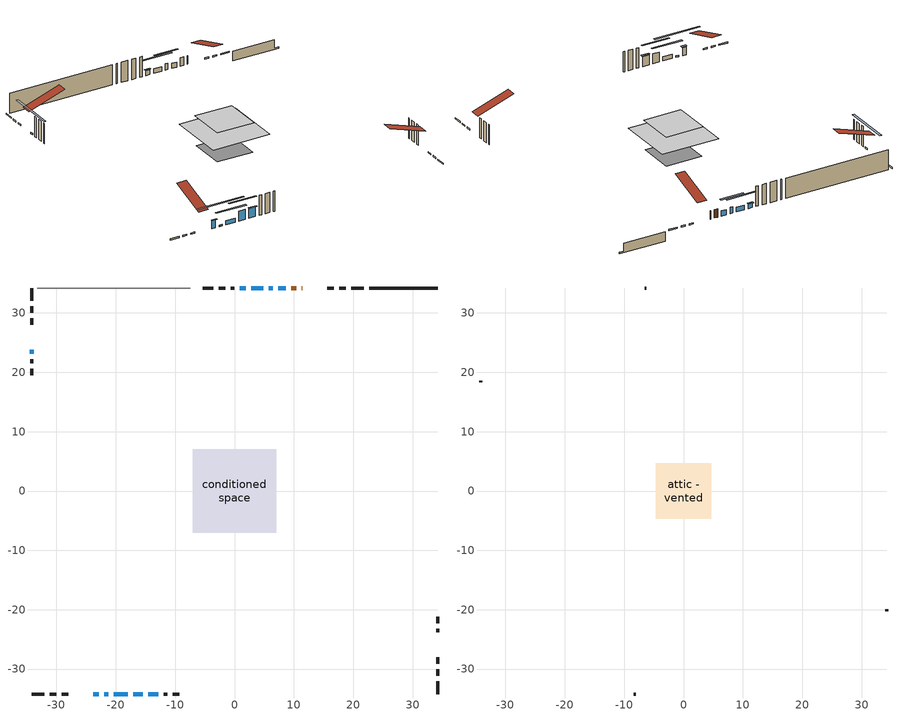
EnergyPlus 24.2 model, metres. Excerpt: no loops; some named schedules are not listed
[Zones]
conditioned space
 floor othersidecoefficients (Floor1 construction): -1.87,-1.87 -1.87,1.87 1.87,1.87 1.87,-1.87 z0.53
 floor adiabatic (AdiabaticFloorConstruction): -7.07,-7.07 -7.07,7.07 7.07,7.07 7.07,-7.07 z2.97
 floor foundation (Slab1 construction): -4.44,-4.44 -4.44,4.44 4.44,4.44 4.44,-4.44 z-1.76
 wall outside (RimJoist1 construction): 21.81,34.21 19.66,34.21 / -34.21,-34.21 -32.06,-34.21 / -34.21,34.21 -34.21,32.06 / 34.21,-34.21 34.21,-32.06 z0.53:0.83
 wall outside (RimJoist2 construction): 18.73,34.21 17.66,34.21 / -31.13,-34.21 -30.05,-34.21 / -34.21,31.13 -34.21,30.05 / 34.21,-31.13 34.21,-30.05 z0.53:0.83
 wall outside (RimJoist3 construction): 16.73,34.21 15.65,34.21 / -29.12,-34.21 -28.05,-34.21 / -34.21,29.12 -34.21,28.05 / 34.21,-29.12 34.21,-28.05 z0.53:0.83
 wall outside (AdiabaticWallConstruction 1): 11.42,34.21 11.31,34.21 / 10.38,34.21 9.52,34.21 z0.53:2.56
 wall outside (AdiabaticWallConstruction): 8.6,34.21 7.34,34.21 z0.53:1.75; -23.81,-34.21 -22.9,-34.21 z0.53:2.41; -21.97,-34.21 -21.25,-34.21 / -34.21,23.81 -34.21,23.1 z0.53:0.89; 6.41,34.21 5.8,34.21 z0.53:2.06; 4.87,34.21 2.84,34.21 / 1.91,34.21 0.89,34.21 z0.53:1.65; -20.33,-34.21 -17.99,-34.21 z0.53:1.5; -17.06,-34.21 -15.44,-34.21 / -14.51,-34.21 -12.88,-34.21 z0.53:2.92
 wall outside (Wall1 construction): -0.03,34.21 -0.65,34.21 / -11.96,-34.21 -11.34,-34.21 / -34.21,22.17 -34.21,21.55 / 34.21,-23.81 34.21,-23.19 z0.53:5.41
 wall outside (Wall2 construction): -1.58,34.21 -2.67,34.21 / -10.41,-34.21 -9.32,-34.21 / -34.21,20.62 -34.21,19.53 / 34.21,-22.27 34.21,-21.17 z0.53:5.41
 wall foundation (FoundationWall1 construction): 22.74,34.21,-1.76 22.74,34.21,0.53 33.06,34.21,0.53 33.06,34.21,-1.43 34.21,34.21,-1.43 34.21,34.21,-1.76
 wall othersidecoefficients (Wall3 construction): -3.6,34.21 -5.31,34.21 z0.53:5.41
 wall adiabatic (Wall5 construction): -7.48,34.21 -33.28,34.21 z0.53:5.41
 window (WindowConstruction 7): 8.6,34.21 7.34,34.21 z0.53:1.75
 window (WindowConstruction 6): -23.81,-34.21 -22.9,-34.21 z0.53:2.41
 window (WindowConstruction 8): -21.97,-34.21 -21.26,-34.21 z0.53:0.89
 window (WindowConstruction 9): -34.21,23.81 -34.21,23.1 z0.53:0.89
 window (WindowConstruction): 6.41,34.21 5.8,34.21 z0.53:2.05
 window (WindowConstruction 1): 4.87,34.21 2.84,34.21 z0.53:1.65
 window (WindowConstruction 2): -20.33,-34.21 -17.99,-34.21 z0.53:1.5
 window (WindowConstruction 3): -17.06,-34.21 -15.44,-34.21 z0.53:2.92
 window (WindowConstruction 4): 1.91,34.21 0.89,34.21 z0.53:1.65
 window (WindowConstruction 5): -14.51,-34.21 -12.89,-34.21 z0.53:2.92
 door (Door): 11.41,34.21 11.31,34.21 z0.53:2.56
 door (Door 1): 10.38,34.21 9.52,34.21 z0.53:2.56
 ceiling adiabatic (AdiabaticFloorConstruction): 7.07,-7.07 7.07,7.07 -7.07,7.07 -7.07,-7.07 z2.97
attic - vented
 floor to conditioned space (Floor2 construction Reversed): -4.64,-4.64 -4.64,4.64 4.64,4.64 4.64,-4.64 z5.41
 wall outside (Wall4 construction): -6.24,34.21 -6.55,34.21 / -8.39,-34.21 -8.08,-34.21 / -34.21,18.6 -34.21,18.3 / 34.21,-20.24 34.21,-19.94 z0.53:5.41
 roof outside (Roof1 construction): 12.34,34.21,5.41 12.34,25.18,8.42 14.72,25.18,8.42 14.72,34.21,5.41; -24.74,-34.21,5.41 -24.74,-25.18,8.42 -27.12,-25.18,8.42 -27.12,-34.21,5.41; -34.21,24.74,5.41 -25.18,24.74,8.42 -25.18,27.12,8.42 -34.21,27.12,5.41; 34.21,-24.74,5.41 25.18,-24.74,8.42 25.18,-27.12,8.42 34.21,-27.12,5.41
shading: -22.7,-34.21 -24.01,-34.21 -24.01,-34.62 -22.7,-34.62 z2.61; -15.88,-34.21 -27.35,-34.21 -27.35,-34.62 -15.88,-34.62 z6.27; -34.21,17.72 -34.21,29.19 -34.62,29.19 -34.62,17.72 z6.27; 3.16,34.21 9.05,34.21 9.05,34.62 3.16,34.62 z4.69; 0.2,34.21 7.51,34.21 7.51,34.62 0.2,34.62 z4.29; -15.35,-34.21 -22.97,-34.21 -22.97,-34.62 -15.35,-34.62 z4.14; -12.8,-34.21 -19.7,-34.21 -19.7,-34.62 -12.8,-34.62 z5.56; 0.69,34.21 2.11,34.21 2.11,34.62 0.69,34.62 z1.85; -12.68,-34.21 -14.71,-34.21 -14.71,-34.62 -12.68,-34.62 z3.12
[Building]
Building 1: Terrain=Suburbs
[Site:Location]
Toronto City Centre_ON: Latitude {deg}=43.63; Longitude {deg}=-79.39; Time Zone {hr}=-5; Elevation {m}=77; Keep Site Location Information=Yes
[Site:GroundTemperature:Shallow]
5.01852, 3.26908, 3.12898, 3.95918, 7.29196, 10.6092, 13.4851, 15.3069, 15.4617, 13.9799, 11.1774, 7.9619
[Site:WaterMainsTemperature]
Calculation Method=Schedule; Temperature Schedule=mains temperature schedule
[Material] Roughness=Rough; Thermal Absorptance=0.9
Name | Thickness {m} | Conductivity {W/m-K} | Density {kg/m3} | Specific Heat {J/kg-K} | Solar Absorptance | Visible Absorptance
asphalt or fiberglass shingles | 0.00635 | 0.162714 | 1121.4 | 1465.45 | 0.4 | 0.4
ceiling loosefill ins | 0.169333 | 0.0480833 | 16.02 | 1046.75 | 0.7 | 0.7
ceiling stud and cavity | 0.1397 | 0.149975 | 65.682 | 1177.47 | 0.7 | 0.7
concrete 4.0 in. | 0.1016 | 1.803125 | 2242.8 | 837.4 | 0.7 | 0.7
concrete 8.0 in. | 0.2032 | 1.803125 | 2242.8 | 837.4 | 0.7 | 0.7
door material | 0.04445 | 0.0451087 | 512.64 | 1214.23 | 0.7 | 0.7
door material 1 | 0.04445 | 0.053851 | 512.64 | 1214.23 | 0.7 | 0.7
exterior vertical ins | 0.00964857 | 0.029427 | 32.04 | 1214.23 | 0.7 | 0.7
floor covering | 0.0127 | 0.0433444 | 54.468 | 1339.84 | 0.6 | 0.6
floor rigid ins; wall rigid ins | 0.512978 | 0.029427 | 32.04 | 1214.23 | 0.7 | 0.7
floor stud and cavity | 0.1397 | 0.0970018 | 92.3553 | 1139.71 | 0.7 | 0.7
floor stud and cavity 1 | 0.1397 | 1.75129 | 37.0049 | 1207.88 | 0.7 | 0.7
furniture material conditioned space 1 | 0.1524 | 0.115458 | 640.8 | 1214.23 | 0.6 | 0.6
gypsum board | 0.0127 | 0.160291 | 801 | 837.4 | 0.6 | 0.6
gypsum board 1 | 0.0127 | 0.160291 | 801 | 837.4 | 0.7 | 0.7
osb sheathing 0.5 in. | 0.0127 | 0.115458 | 512.64 | 1214.23 | 0.7 | 0.7
osb sheathing 0.5 in. 1 | 0.0127 | 0.115458 | 512.64 | 1214.23 | 0.4 | 0.4
osb sheathing 0.75 in. | 0.01905 | 0.115458 | 512.64 | 1214.23 | 0.7 | 0.7
osb sheathing 2.0 in. | 0.0508 | 0.115458 | 512.64 | 1214.23 | 0.7 | 0.7
rim joist rigid ins | 0.051816 | 0.029427 | 32.04 | 1214.23 | 0.7 | 0.7
rim joist stud and cavity | 0.0508 | 0.278529 | 125.044 | 1163.47 | 0.6 | 0.6
rim joist stud and cavity 1 | 0.0508 | 0.341098 | 125.044 | 1163.47 | 0.6 | 0.6
rim joist stud and cavity 2 | 0.0508 | 0.107068 | 50.32683 | 1063.81 | 0.6 | 0.6
slab rigid ins | 0.0378081 | 0.029427 | 32.04 | 1214.23 | 0.7 | 0.7
wall stud and cavity | 0.1397 | 0.0864253 | 139.0536 | 1170.24 | 0.7 | 0.7
wall stud and cavity 1 | 0.1397 | 0.0852184 | 139.0536 | 1170.24 | 0.7 | 0.7
wall stud and cavity 2 | 0.1397 | 0.109957 | 139.0536 | 1170.24 | 0.7 | 0.7
wall stud and cavity 3 | 0.0889 | 6.9971 | 50.32683 | 1063.81 | 0.6 | 0.6
wall stud and cavity 4 | 0.1397 | 0.0775132 | 139.0536 | 1170.24 | 0.7 | 0.7
wall stud and cavity 5 | 0.0889 | 0.380278 | 52.3479 | 1209.89 | 0.7 | 0.7
wall stud and cavity 6 | 0.0889 | 0.391764 | 83.0341 | 1211.67 | 0.7 | 0.7
wood siding | 0.0254 | 0.102417 | 544.68 | 1172.36 | 0.4 | 0.4
wood siding 1 | 0.00254 | 0.102417 | 544.68 | 1172.36 | 0.4 | 0.4
wood siding 2; wood siding 3; wood siding 4 | 0.0254 | 0.102417 | 544.68 | 1172.36 | 0.7 | 0.7
[WindowMaterial:SimpleGlazingSystem]
Name | U-Factor {W/m2-K} | Solar Heat Gain Coefficient
WindowMaterial | 2.961077 | 0.63
WindowMaterial 1 | 2.93382 | 0.65
WindowMaterial 2 | 2.93496 | 0.65
WindowMaterial 3 | 2.88329 | 0.7
WindowMaterial 4 | 2.921331 | 0.67
WindowMaterial 5 | 2.91963 | 0.67
WindowMaterial 6 | 3.04398 | 0.53
[Construction]
AdiabaticFloorConstruction: floor stud and cavity 1, floor rigid ins, osb sheathing 0.75 in., floor covering
AdiabaticWallConstruction: wood siding 3, wall rigid ins, wall stud and cavity 5, gypsum board
AdiabaticWallConstruction 1: wood siding 4, wall rigid ins, wall stud and cavity 5, gypsum board
Door: door material
Door 1: door material 1
Floor1 construction: floor stud and cavity, osb sheathing 0.75 in., floor covering
Floor2 construction Reversed: gypsum board, ceiling stud and cavity, ceiling loosefill ins
FoundationWall1 construction: concrete 8.0 in., gypsum board 1
furniture construction conditioned space 1: furniture material conditioned space 1
PartitionWallConstruction: gypsum board, wall stud and cavity 6, gypsum board
RimJoist1 construction: wood siding 2, rim joist rigid ins, osb sheathing 2.0 in., rim joist stud and cavity
RimJoist2 construction: wood siding 2, rim joist rigid ins, osb sheathing 2.0 in., rim joist stud and cavity 1
RimJoist3 construction: wood siding 2, rim joist stud and cavity 2
Roof1 construction: asphalt or fiberglass shingles
Slab1 construction: slab rigid ins, concrete 4.0 in.
Wall1 construction: wood siding, osb sheathing 0.5 in., wall stud and cavity, gypsum board
Wall2 construction: wood siding, osb sheathing 0.5 in., wall stud and cavity 1, gypsum board
Wall3 construction: osb sheathing 0.5 in. 1, wall stud and cavity 2, gypsum board
Wall4 construction: wood siding 1, wall stud and cavity 3
Wall5 construction: osb sheathing 0.5 in. 1, wall stud and cavity 4, gypsum board
WindowConstruction: WindowMaterial
WindowConstruction 1; WindowConstruction 4: WindowMaterial 1
WindowConstruction 2: WindowMaterial 2
WindowConstruction 3; WindowConstruction 5: WindowMaterial 3
WindowConstruction 6: WindowMaterial 4
WindowConstruction 7: WindowMaterial 5
WindowConstruction 8; WindowConstruction 9: WindowMaterial 6
[Zone] Multiplier=1; Part of Total Floor Area=Yes
Name | Volume {m3}
attic - vented | 42.0263
conditioned space | 663.8
[Space]
Name | Zone | Volume {m3}
attic - vented 1 | attic - vented | 42.0263
conditioned space 1 | conditioned space | 663.8
[ZoneInfiltration:EffectiveLeakageArea]
infil attic - vented 1: Zone or Space=attic - vented 1; Schedule=Always On Discrete; Effective Air Leakage Area {cm2}=3620.63; Stack Coefficient=0.000548481; Wind Coefficient=1.58234e-05
[ZoneMixing]
whole house fan mix: Zone or Space=attic - vented; Schedule=Always On Continuous; Design Flow Rate Calculation Method=Flow/Zone; Design Flow Rate {m3/s}=0; Source Zone or Space=conditioned space
[SurfaceProperty:OtherSideCoefficients]
other non-freezing space: Combined Convective/Radiative Film Coefficient {W/m2-K}=8.35; Constant Temperature Coefficient=1; External Dry-Bulb Temperature Coefficient=0; Ground Temperature Coefficient=0; Wind Speed Coefficient=0; Zone Air Temperature Coefficient=0; Constant Temperature Schedule=other non-freezing space; Previous Other Side Temperature Coefficient=0
[SurfaceProperty:ExposedFoundationPerimeter]
Slab1: Exposed Perimeter Calculation Method=TotalExposedPerimeter; Total Exposed Perimeter {m}=11.467
[InternalMass] Zone or ZoneList=conditioned space; Space or SpaceList=conditioned space 1
Name | Construction | Surface Area {m2}
furniture mass conditioned space 1 | furniture construction conditioned space 1 | 117.088
partition wall mass | PartitionWallConstruction | 292.721
[Lights]
interior lighting: Zone or ZoneList or Space or SpaceList=conditioned space 1; Schedule=interior lighting schedule; Design Level Calculation Method=LightingLevel; Lighting Level {W}=343.2; Return Air Fraction=0; Fraction Radiant=0.6; Fraction Visible=0.2; Fraction Replaceable=1
[People]
occupants: Zone or ZoneList or Space or SpaceList=conditioned space 1; Number of People Schedule=occupants schedule; Number of People Calculation Method=People; Number of People=3; Fraction Radiant=0.314171; Sensible Heat Fraction=0.56303; Activity Level Schedule=occupants activity schedule; Carbon Dioxide Generation Rate {m3/s-W}=0; Enable ASHRAE 55 Comfort Warnings=No; Mean Radiant Temperature Calculation Type=EnclosureAveraged
[ElectricEquipment] Zone or ZoneList or Space or SpaceList=conditioned space 1; Design Level Calculation Method=EquipmentLevel
Name | Schedule | Design Level {W} | Fraction Latent | Fraction Radiant | Fraction Lost
clothes dryer | clothes dryer schedule | 140.772 | 0.015 | 0.081 | 0.85
clothes washer | clothes washer schedule | 32.1985 | 0.03 | 0.162 | 0.7
cooking range | cooking range schedule | 208.969 | 0.08 | 0.432 | 0.2
dishwasher | dishwasher schedule | 66.8632 | 0.3 | 0.18 | 0.4
fridge | fridge schedule | 72.9452 | 0 | 0.6 | 0
mech vent bath fan 0 | mech vent bath fan 0 schedule | 50.2 | 0 | 0 | 1
mech vent bath fan 1 | mech vent bath fan 1 schedule | 50.2 | 0 | 0 | 1
mech vent house fan | mech vent house fan schedule | 0 | 0 | 0 | 1
mech vent house fan cfis | mech vent house fan cfis schedule | 0 | 0 | 0 | 0
mech vent range fan 0 | mech vent range fan 0 schedule | 57 | 0 | 0 | 1
misc plug loads | misc plug loads schedule | 494.7 | 0.045 | 0.513 | 0.1
whole house fan | Always On Discrete | 0 | 0 | 0 | 1
[OtherEquipment] Zone or ZoneList or Space or SpaceList=conditioned space 1; Design Level Calculation Method=EquipmentLevel
Name | Fuel Type | Schedule | Design Level {W} | Fraction Latent | Fraction Radiant | Fraction Lost
clothes dryer 1 | Electricity | clothes dryer schedule | 0 | 0.015 | 0.081 | 0.85
cooking range 1 | Electricity | cooking range schedule | 0 | 0.08 | 0.432 | 0.2
general water use latent | None | general water use schedule | 59.3978 | 1 | 0 | 0
general water use sensible | None | general water use schedule | -58.539 | 0 | 0.6 | 0
mech vent house fan latent load | None | Always On Discrete | 0 | 1 | 0 | 0
mech vent house fan sensible load | None | Always On Discrete | 0 | 0 | 0 | 0
water heater energy adjustment1 | NaturalGas | Always On Discrete | 0.01 | 0 | 0 | 1
[ZoneInfiltration:DesignFlowRate] Zone or ZoneList or Space or SpaceList=conditioned space 1; Schedule=Always On Discrete; Design Flow Rate Calculation Method=Flow/Zone; Design Flow Rate {m3/s}=0
infil flow; natural vent flow; whole house fan flow
[AvailabilityManager:Scheduled]
central ac and furnace airloop Availability Manager: Schedule=Always On Discrete
[Foundation:Kiva]
Foundation Kiva 1: Initial Indoor Air Temperature {C}=18; Wall Height Above Grade {m}=0.529986; Wall Depth Below Slab {m}=0.2032; Custom Block Material Name 1=exterior vertical ins; Custom Block Depth 1 {m}=2.28999; Custom Block X Position 1 {m}=0.2159; Custom Block Z Position 1 {m}=0
[Foundation:Kiva:Settings]
Soil Conductivity {W/m-K}=0.849921; Soil Density {kg/m3}=1842.3; Soil Specific Heat {J/kg-K}=418.7; Ground Solar Absorptivity=0.9; Ground Thermal Absorptivity=0.9; Ground Surface Roughness {m}=0.03; Far-Field Width {m}=40; Deep-Ground Boundary Condition=ZeroFlux; Deep-Ground Depth {m}=40; Minimum Cell Dimension {m}=0.2; Maximum Cell Growth Coefficient=3; Simulation Timestep=Timestep
[Exterior:Lights]
exterior lighting: Schedule=exterior lighting schedule; Design Level {W}=75.6
[EnergyManagementSystem:GlobalVariable]
central_ac_and_furnace_airloop_Fan_RTF
infil_program_Qfan
infil_program_Qinf
natural_vent_program_Qnv
natural_vent_program_Qwhf
[EnergyManagementSystem:Sensor]
Name | Output:Variable or Output:Meter Index Key | Output:Variable or Output:Meter
airflow_gain | infil flow | Infiltration Sensible Heat Gain Energy
airflow_gain_1 | natural vent flow | Infiltration Sensible Heat Gain Energy
airflow_gain_2 | whole house fan flow | Infiltration Sensible Heat Gain Energy
airflow_loss | infil flow | Infiltration Sensible Heat Loss Energy
airflow_loss_1 | natural vent flow | Infiltration Sensible Heat Loss Energy
airflow_loss_2 | whole house fan flow | Infiltration Sensible Heat Loss Energy
clg_load_cond |  | Cooling:EnergyTransfer:Zone:CONDITIONED SPACE
clg_sp_s; clg_sp_s_1 | cooling setpoint | Schedule Value
clothes_dryer_exhaust_0_sch_s | clothes dryer exhaust 0 schedule | Schedule Value
cool_season | cooling season schedule | Schedule Value
htg_load_cond |  | Heating:EnergyTransfer:Zone:CONDITIONED SPACE
htg_sp_s; htg_sp_s_1 | heating setpoint | Schedule Value
ig_ee_conv | clothes dryer | Electric Equipment Convective Heating Energy
ig_ee_conv_2 | cooking range | Electric Equipment Convective Heating Energy
ig_ee_conv_4 | fridge | Electric Equipment Convective Heating Energy
ig_ee_conv_5 | misc plug loads | Electric Equipment Convective Heating Energy
ig_ee_conv_6 | whole house fan | Electric Equipment Convective Heating Energy
ig_ee_rad | clothes dryer | Electric Equipment Radiant Heating Energy
ig_ee_rad_2 | cooking range | Electric Equipment Radiant Heating Energy
ig_ee_rad_4 | fridge | Electric Equipment Radiant Heating Energy
ig_ee_rad_5 | misc plug loads | Electric Equipment Radiant Heating Energy
ig_ee_rad_6 | whole house fan | Electric Equipment Radiant Heating Energy
ig_lgt_conv | interior lighting | Lights Convective Heating Energy
ig_lgt_rad | interior lighting | Lights Radiant Heating Energy
ig_lgt_vis | interior lighting | Lights Visible Radiation Heating Energy
ig_oe_conv | clothes dryer 1 | Other Equipment Convective Heating Energy
ig_oe_conv_1 | cooking range 1 | Other Equipment Convective Heating Energy
ig_oe_conv_2 | general water use latent | Other Equipment Convective Heating Energy
ig_oe_conv_3 | general water use sensible | Other Equipment Convective Heating Energy
ig_oe_conv_4 | water heater energy adjustment1 | Other Equipment Convective Heating Energy
ig_oe_rad | clothes dryer 1 | Other Equipment Radiant Heating Energy
ig_oe_rad_1 | cooking range 1 | Other Equipment Radiant Heating Energy
ig_oe_rad_2 | general water use latent | Other Equipment Radiant Heating Energy
ig_oe_rad_3 | general water use sensible | Other Equipment Radiant Heating Energy
ig_oe_rad_4 | water heater energy adjustment1 | Other Equipment Radiant Heating Energy
ig_ppl_conv | occupants | People Convective Heating Energy
ig_ppl_rad | occupants | People Radiant Heating Energy
im_conv | furniture mass conditioned space 1 | Surface Inside Face Convection Heat Gain Energy
im_conv_1 | partition wall mass | Surface Inside Face Convection Heat Gain Energy
im_ig | furniture mass conditioned space 1 | Surface Inside Face Internal Gains Radiation Heat Gain Energy
im_ig_1 | partition wall mass | Surface Inside Face Internal Gains Radiation Heat Gain Energy
im_lgt | furniture mass conditioned space 1 | Surface Inside Face Lights Radiation Heat Gain Energy
im_lgt_1 | partition wall mass | Surface Inside Face Lights Radiation Heat Gain Energy
im_sol | furniture mass conditioned space 1 | Surface Inside Face Solar Radiation Heat Gain Energy
im_sol_1 | partition wall mass | Surface Inside Face Solar Radiation Heat Gain Energy
im_surf | furniture mass conditioned space 1 | Surface Inside Face Net Surface Thermal Radiation Heat Gain Energy
im_surf_1 | partition wall mass | Surface Inside Face Net Surface Thermal Radiation Heat Gain Energy
mech_vent_bath_fan_0_sch_s | mech vent bath fan 0 schedule | Schedule Value
mech_vent_bath_fan_1_sch_s | mech vent bath fan 1 schedule | Schedule Value
mech_vent_range_fan_0_sch_s | mech vent range fan 0 schedule | Schedule Value
mv_conv | mech vent bath fan 0 | Electric Equipment Convective Heating Energy
mv_conv_1 | mech vent bath fan 1 | Electric Equipment Convective Heating Energy
mv_conv_2 | mech vent house fan | Electric Equipment Convective Heating Energy
mv_conv_3 | mech vent house fan cfis | Electric Equipment Convective Heating Energy
mv_conv_4 | mech vent range fan 0 | Electric Equipment Convective Heating Energy
mv_conv_5 | mech vent house fan latent load | Other Equipment Convective Heating Energy
mv_conv_6 | mech vent house fan sensible load | Other Equipment Convective Heating Energy
mv_rad | mech vent bath fan 0 | Electric Equipment Radiant Heating Energy
mv_rad_1 | mech vent bath fan 1 | Electric Equipment Radiant Heating Energy
mv_rad_2 | mech vent house fan | Electric Equipment Radiant Heating Energy
mv_rad_3 | mech vent house fan cfis | Electric Equipment Radiant Heating Energy
mv_rad_4 | mech vent range fan 0 | Electric Equipment Radiant Heating Energy
mv_rad_5 | mech vent house fan latent load | Other Equipment Radiant Heating Energy
mv_rad_6 | mech vent house fan sensible load | Other Equipment Radiant Heating Energy
natural_vent_s | natural vent schedule | Schedule Value
oa_temp |  | Site Outdoor Air Drybulb Temperature
out_pb_s |  | Site Outdoor Air Barometric Pressure
out_wt_s |  | Site Outdoor Air Humidity Ratio
site_vw_s |  | Site Wind Speed
ss_back_out | Window1 | Surface Window Shortwave from Zone Back Out Window Heat Transfer Rate
ss_back_out_1 | Window10 | Surface Window Shortwave from Zone Back Out Window Heat Transfer Rate
ss_back_out_2 | Window11 | Surface Window Shortwave from Zone Back Out Window Heat Transfer Rate
ss_back_out_3 | Window12 | Surface Window Shortwave from Zone Back Out Window Heat Transfer Rate
ss_back_out_4 | Window2 | Surface Window Shortwave from Zone Back Out Window Heat Transfer Rate
ss_back_out_5 | Window3 | Surface Window Shortwave from Zone Back Out Window Heat Transfer Rate
ss_back_out_6 | Window5 | Surface Window Shortwave from Zone Back Out Window Heat Transfer Rate
ss_back_out_7 | Window7 | Surface Window Shortwave from Zone Back Out Window Heat Transfer Rate
ss_back_out_8 | Window8 | Surface Window Shortwave from Zone Back Out Window Heat Transfer Rate
ss_back_out_9 | Window9 | Surface Window Shortwave from Zone Back Out Window Heat Transfer Rate
ss_conv | Door1 | Surface Inside Face Convection Heat Gain Energy
ss_conv_1 | Door2 | Surface Inside Face Convection Heat Gain Energy
ss_conv_10 | Window8 | Surface Inside Face Convection Heat Gain Energy
ss_conv_11 | Window9 | Surface Inside Face Convection Heat Gain Energy
ss_conv_2 | Window1 | Surface Inside Face Convection Heat Gain Energy
ss_conv_3 | Window10 | Surface Inside Face Convection Heat Gain Energy
ss_conv_4 | Window11 | Surface Inside Face Convection Heat Gain Energy
ss_conv_5 | Window12 | Surface Inside Face Convection Heat Gain Energy
ss_conv_6 | Window2 | Surface Inside Face Convection Heat Gain Energy
ss_conv_7 | Window3 | Surface Inside Face Convection Heat Gain Energy
ss_conv_8 | Window5 | Surface Inside Face Convection Heat Gain Energy
ss_conv_9 | Window7 | Surface Inside Face Convection Heat Gain Energy
ss_ig | Door1 | Surface Inside Face Internal Gains Radiation Heat Gain Energy
ss_ig_1 | Door2 | Surface Inside Face Internal Gains Radiation Heat Gain Energy
ss_ig_10 | Window8 | Surface Inside Face Internal Gains Radiation Heat Gain Energy
ss_ig_11 | Window9 | Surface Inside Face Internal Gains Radiation Heat Gain Energy
ss_ig_2 | Window1 | Surface Inside Face Internal Gains Radiation Heat Gain Energy
ss_ig_3 | Window10 | Surface Inside Face Internal Gains Radiation Heat Gain Energy
ss_ig_4 | Window11 | Surface Inside Face Internal Gains Radiation Heat Gain Energy
ss_ig_5 | Window12 | Surface Inside Face Internal Gains Radiation Heat Gain Energy
ss_ig_6 | Window2 | Surface Inside Face Internal Gains Radiation Heat Gain Energy
ss_ig_7 | Window3 | Surface Inside Face Internal Gains Radiation Heat Gain Energy
ss_ig_8 | Window5 | Surface Inside Face Internal Gains Radiation Heat Gain Energy
ss_ig_9 | Window7 | Surface Inside Face Internal Gains Radiation Heat Gain Energy
ss_lgt | Door1 | Surface Inside Face Lights Radiation Heat Gain Energy
ss_lgt_1 | Door2 | Surface Inside Face Lights Radiation Heat Gain Energy
ss_sol | Door1 | Surface Inside Face Solar Radiation Heat Gain Energy
ss_sol_1 | Door2 | Surface Inside Face Solar Radiation Heat Gain Energy
ss_surf | Door1 | Surface Inside Face Net Surface Thermal Radiation Heat Gain Energy
ss_surf_1 | Door2 | Surface Inside Face Net Surface Thermal Radiation Heat Gain Energy
ss_surf_10 | Window8 | Surface Inside Face Net Surface Thermal Radiation Heat Gain Energy
ss_surf_11 | Window9 | Surface Inside Face Net Surface Thermal Radiation Heat Gain Energy
ss_surf_2 | Window1 | Surface Inside Face Net Surface Thermal Radiation Heat Gain Energy
ss_surf_3 | Window10 | Surface Inside Face Net Surface Thermal Radiation Heat Gain Energy
ss_surf_4 | Window11 | Surface Inside Face Net Surface Thermal Radiation Heat Gain Energy
ss_surf_5 | Window12 | Surface Inside Face Net Surface Thermal Radiation Heat Gain Energy
ss_surf_6 | Window2 | Surface Inside Face Net Surface Thermal Radiation Heat Gain Energy
ss_surf_7 | Window3 | Surface Inside Face Net Surface Thermal Radiation Heat Gain Energy
ss_surf_8 | Window5 | Surface Inside Face Net Surface Thermal Radiation Heat Gain Energy
ss_surf_9 | Window7 | Surface Inside Face Net Surface Thermal Radiation Heat Gain Energy
ss_trans_in | Window1 | Surface Window Transmitted Solar Radiation Rate
ss_trans_in_1 | Window10 | Surface Window Transmitted Solar Radiation Rate
ss_trans_in_2 | Window11 | Surface Window Transmitted Solar Radiation Rate
ss_trans_in_3 | Window12 | Surface Window Transmitted Solar Radiation Rate
ss_trans_in_4 | Window2 | Surface Window Transmitted Solar Radiation Rate
